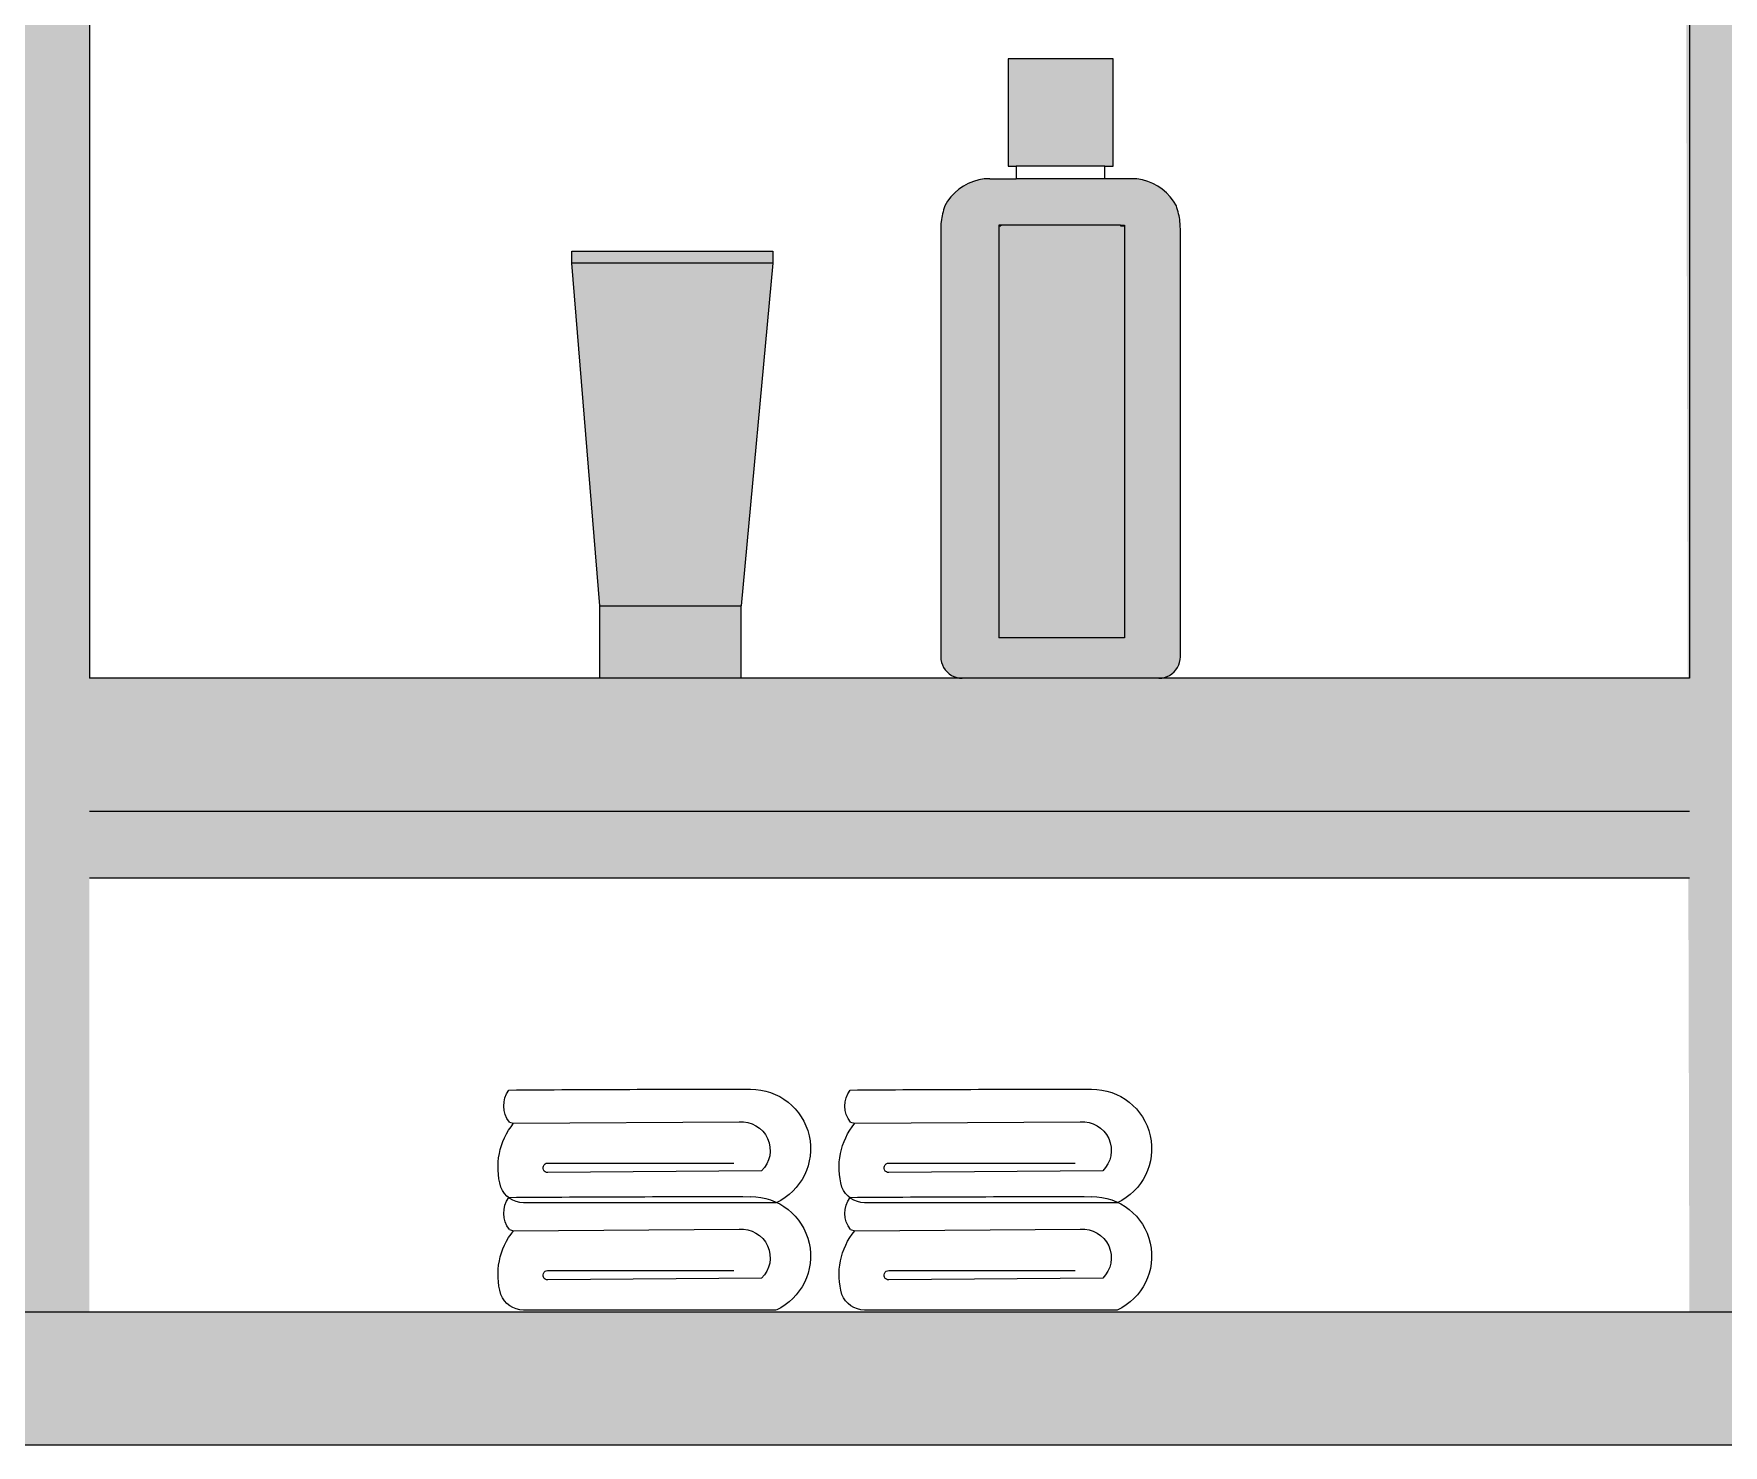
# Model space of a CAD drawing. Header units: inches. Extents: x 213 to 17763, y -4830 to 1802.
# Drawn here: x 7789.5 to 7800.16, y 1070.26 to 1079.17 of the extents above; entities that cross this region are included whole.
import ezdxf

# ---------------------------------------------------------------- set-up
doc = ezdxf.new("R2010")
doc.units = ezdxf.units.IN
doc.header["$MEASUREMENT"] = 0
doc.layers.add('.', color=30, linetype='Continuous')
doc.layers.add('Edges', color=7, linetype='Continuous')
doc.layers.add('OUTLINE', color=7, linetype='Continuous', lineweight=5)

# ---------------------------------------------------------------- blocks, each defined once
blk = doc.blocks.new('sb55')
at = {"layer": 'Edges', "lineweight": 5}
for p, q in [((27.584, -4.268), (27.584, -2.964)), ((27.584, -2.964), (28.861, -2.964)), ((28.861, -2.964), (28.861, -4.268)), ((27.685, -4.268), (27.584, -4.268)), ((27.685, -4.42), (27.685, -4.268)), ((27.685, -4.268), (28.761, -4.268)), ((28.761, -4.268), (28.761, -4.42)), ((28.861, -4.268), (28.761, -4.268)), ((26.987, -4.547), (27.042, -4.509)), ((27.042, -4.509), (27.102, -4.477)), ((27.102, -4.477), (27.164, -4.452)), ((27.164, -4.452), (27.229, -4.434)), ((27.229, -4.434), (27.295, -4.423)), ((27.295, -4.423), (27.362, -4.42)), ((27.362, -4.42), (27.685, -4.42)), ((27.685, -4.42), (28.761, -4.42)), ((29.084, -4.42), (28.761, -4.42)), ((29.084, -4.42), (29.151, -4.423)), ((29.151, -4.423), (29.217, -4.434)), ((29.217, -4.434), (29.282, -4.452)), ((29.282, -4.452), (29.344, -4.477)), ((29.344, -4.477), (29.403, -4.509)), ((29.403, -4.509), (29.459, -4.547)), ((26.815, -4.751), (26.85, -4.693)), ((26.85, -4.693), (26.89, -4.639)), ((26.89, -4.639), (26.936, -4.59)), ((26.936, -4.59), (26.987, -4.547)), ((29.459, -4.547), (29.509, -4.59)), ((29.509, -4.59), (29.555, -4.639)), ((29.555, -4.639), (29.596, -4.693)), ((29.596, -4.693), (29.63, -4.751)), ((26.772, -4.942), (26.775, -4.917)), ((26.775, -4.917), (26.779, -4.893)), ((26.779, -4.893), (26.783, -4.869)), ((26.783, -4.869), (26.788, -4.845)), ((26.788, -4.845), (26.794, -4.821)), ((26.794, -4.821), (26.801, -4.797)), ((26.801, -4.797), (26.808, -4.774)), ((26.808, -4.774), (26.815, -4.751)), ((29.63, -4.751), (29.638, -4.774)), ((29.638, -4.774), (29.645, -4.797)), ((29.645, -4.797), (29.651, -4.821)), ((29.651, -4.821), (29.657, -4.845)), ((29.657, -4.845), (29.662, -4.869)), ((29.662, -4.869), (29.667, -4.893)), ((29.667, -4.893), (29.67, -4.917)), ((29.67, -4.917), (29.673, -4.942)), ((26.767, -5.04), (26.768, -4.991)), ((26.767, -10.23), (26.767, -5.04)), ((26.768, -4.991), (26.77, -4.966)), ((26.77, -4.966), (26.772, -4.942)), ((27.445, -4.985), (27.445, -4.991)), ((27.496, -4.985), (27.445, -4.985)), ((27.495, -4.991), (27.445, -4.991)), ((27.445, -4.991), (27.445, -10)), ((27.496, -4.985), (27.495, -4.991)), ((27.496, -4.985), (28.95, -4.985)), ((28.95, -4.985), (28.975, -4.985)), ((28.95, -4.985), (28.95, -4.991)), ((28.975, -4.991), (28.95, -4.991)), ((28.975, -4.985), (28.975, -4.991)), ((28.975, -4.991), (28.975, -10)), ((29.673, -4.942), (29.676, -4.966)), ((29.676, -4.966), (29.677, -4.991)), ((29.677, -4.991), (29.679, -5.04)), ((29.679, -5.04), (29.679, -10.23)), ((27.445, -10), (28.975, -10)), ((26.769, -10.264), (26.767, -10.23)), ((26.776, -10.298), (26.769, -10.264)), ((29.677, -10.264), (29.67, -10.298)), ((29.679, -10.23), (29.677, -10.264)), ((26.787, -10.33), (26.776, -10.298)), ((26.802, -10.361), (26.787, -10.33)), ((26.821, -10.389), (26.802, -10.361)), ((26.843, -10.415), (26.821, -10.389)), ((26.869, -10.437), (26.843, -10.415)), ((26.897, -10.456), (26.869, -10.437)), ((26.928, -10.471), (26.897, -10.456)), ((26.96, -10.482), (26.928, -10.471)), ((29.518, -10.471), (29.485, -10.482)), ((29.548, -10.456), (29.518, -10.471)), ((29.577, -10.437), (29.548, -10.456)), ((29.602, -10.415), (29.577, -10.437)), ((29.625, -10.389), (29.602, -10.415)), ((29.644, -10.361), (29.625, -10.389)), ((29.659, -10.33), (29.644, -10.361)), ((29.67, -10.298), (29.659, -10.33)), ((26.994, -10.489), (26.96, -10.482)), ((27.028, -10.491), (26.994, -10.489)), ((27.028, -10.491), (29.418, -10.491)), ((29.452, -10.489), (29.418, -10.491)), ((29.485, -10.482), (29.452, -10.489))]:
    blk.add_line(p, q, dxfattribs=at)
blk = doc.blocks.new('sb44')
at = {"layer": 'Edges', "lineweight": 5}
for p, q in [((22.686, -5.3), (22.686, -5.446)), ((25.128, -5.3), (22.686, -5.3)), ((25.128, -5.446), (25.128, -5.3)), ((22.686, -5.446), (25.128, -5.446)), ((22.686, -5.446), (23.071, -9.61)), ((24.789, -9.61), (25.128, -5.446)), ((23.071, -10.491), (23.071, -9.61)), ((24.789, -9.61), (23.071, -9.61)), ((24.789, -10.491), (24.789, -9.61)), ((23.071, -10.491), (24.789, -10.491))]:
    blk.add_line(p, q, dxfattribs=at)
blk = doc.blocks.new('YHT5')
at = {"color": 18, "lineweight": 5, "true_color": 0x000000}
for p, q in [((-1922.294, 589.78), (-1924.936, 589.796)), ((-1922.244, 589.792), (-1922.294, 589.78)), ((-1922.708, 589.313), (-1924.875, 589.313)), ((-1925.199, 589.222), (-1922.695, 589.202)), ((-1925.368, 588.849), (-1922.41, 588.849)), ((-1922.294, 588.522), (-1924.936, 588.538)), ((-1922.244, 588.534), (-1922.294, 588.522)), ((-1922.708, 588.055), (-1924.875, 588.055)), ((-1925.199, 587.964), (-1922.695, 587.945)), ((-1925.368, 587.592), (-1922.41, 587.592))]:
    blk.add_line(p, q, dxfattribs=at)
for centre, radius, start, end in [((-1925.076, 589.482), 0.697, 89.4543, 245.1656), ((-1924.452, 317.753), 272.426, 89.53466, 90.12977), ((-1922.488, 589.984), 0.31, 321.7528, 36.8191), ((-1924.964, 589.462), 0.336, 85.2319, 225.5868), ((-1922.925, 589.265), 0.814, 343.4184, 39.2187), ((-1922.694, 589.258), 0.0559, 269.2533, 104.177), ((-1925.076, 588.224), 0.697, 89.4543, 245.1656), ((-1924.452, 316.495), 272.426, 89.53466, 90.12977), ((-1922.41, 589.134), 0.285, 270, 338.975), ((-1922.488, 588.726), 0.31, 321.7528, 36.8191), ((-1924.964, 588.204), 0.336, 85.2319, 225.5868), ((-1922.925, 588.007), 0.814, 343.4184, 39.2187), ((-1922.694, 588), 0.0559, 269.2533, 104.177), ((-1922.41, 587.877), 0.285, 270, 338.975)]:
    blk.add_arc(centre, radius, start, end, dxfattribs=at)

msp = doc.modelspace()

# ---------------------------------------------------------------- hatches: boundary and pattern name
at = {"layer": '.', "lineweight": 5, "true_color": 0xd5ba98}
h = msp.add_hatch(color=9, dxfattribs=at)
h.dxf.hatch_style = 1
h.paths.add_polyline_path([(7809.901, 1085.439), (7809.021, 1085.439), (7809.021, 1071.098), (7809.358, 1071.098), (7809.901, 1071.098)])
h.paths.add_polyline_path([(7789.852, 1085.439), (7789.01, 1085.439), (7789.01, 1071.098), (7789.852, 1071.098)])
h = msp.add_hatch(color=9, dxfattribs=at)
h.dxf.hatch_style = 1
h.paths.add_polyline_path([(7800.756, 1085.439), (7799.915, 1085.439), (7799.951, 1071.098), (7800.793, 1071.098)])
at = {"layer": '.', "lineweight": 5, "true_color": 0xd5ba98, "transparency": 33554687}
h = msp.add_hatch(color=9, dxfattribs=at)
h.dxf.hatch_style = 1
h.paths.add_polyline_path([(7789.852, 1075.098), (7799.951, 1075.098), (7799.951, 1074.256), (7789.852, 1074.256)])
at = {"layer": '.', "lineweight": 5, "transparency": 33554687}
h = msp.add_hatch(color=6, dxfattribs=at)
h.dxf.hatch_style = 1
h.paths.add_polyline_path([(7789.852, 1074.256), (7799.951, 1074.256), (7799.951, 1073.835), (7789.852, 1073.835)])
at = {"layer": '.', "lineweight": 5, "true_color": 0xd5ba98}
h = msp.add_hatch(color=9, dxfattribs=at)
h.dxf.hatch_style = 1
h.paths.add_polyline_path([(7809.901, 1071.098), (7779.901, 1071.098), (7779.901, 1070.256), (7789.01, 1070.256), (7809.358, 1070.256), (7809.901, 1070.256)])
at = {"layer": 'OUTLINE', "lineweight": 5, "true_color": 0xada589}
h = msp.add_hatch(color=253, dxfattribs=at)
h.dxf.hatch_style = 1
h.paths.add_polyline_path([(7795.651, 1079.007), (7796.314, 1079.007), (7796.314, 1078.33), (7796.261, 1078.33), (7795.703, 1078.33), (7795.651, 1078.33)])
h = msp.add_hatch(color=253, dxfattribs=at)
h.dxf.hatch_style = 1
h.paths.add_polyline_path([(7795.269, 1078.109), (7795.29, 1078.137), (7795.314, 1078.162), (7795.34, 1078.185), (7795.369, 1078.205), (7795.4, 1078.221), (7795.432, 1078.234), (7795.466, 1078.243), (7795.5, 1078.249), (7795.535, 1078.251), (7795.703, 1078.251), (7796.261, 1078.251), (7796.429, 1078.251), (7796.464, 1078.249), (7796.498, 1078.243), (7796.532, 1078.234), (7796.564, 1078.221), (7796.595, 1078.205), (7796.624, 1078.185), (7796.65, 1078.162), (7796.674, 1078.137), (7796.695, 1078.109), (7796.713, 1078.079), (7796.717, 1078.067), (7796.721, 1078.055), (7796.724, 1078.043), (7796.727, 1078.03), (7796.73, 1078.018), (7796.732, 1078.005), (7796.734, 1077.993), (7796.736, 1077.98), (7796.737, 1077.967), (7796.738, 1077.954), (7796.738, 1077.929), (7796.738, 1075.233), (7796.737, 1075.216), (7796.734, 1075.198), (7796.728, 1075.182), (7796.72, 1075.166), (7796.71, 1075.151), (7796.699, 1075.138), (7796.685, 1075.126), (7796.671, 1075.116), (7796.655, 1075.108), (7796.638, 1075.102), (7796.62, 1075.099), (7796.603, 1075.098), (7795.362, 1075.098), (7795.344, 1075.099), (7795.327, 1075.102), (7795.31, 1075.108), (7795.294, 1075.116), (7795.279, 1075.126), (7795.266, 1075.138), (7795.254, 1075.151), (7795.244, 1075.166), (7795.236, 1075.182), (7795.231, 1075.198), (7795.227, 1075.216), (7795.226, 1075.233), (7795.226, 1077.929), (7795.227, 1077.954), (7795.228, 1077.967), (7795.229, 1077.98), (7795.23, 1077.993), (7795.232, 1078.005), (7795.235, 1078.018), (7795.237, 1078.03), (7795.24, 1078.043), (7795.244, 1078.055), (7795.247, 1078.067), (7795.251, 1078.079)])
h.paths.add_polyline_path([(7795.605, 1077.957), (7795.592, 1077.957), (7795.592, 1075.353), (7796.386, 1075.353), (7796.386, 1077.954), (7796.386, 1077.957), (7796.36, 1077.957)], flags=16)
at = {"layer": 'OUTLINE', "lineweight": 5, "true_color": 0x7e6e76}
h = msp.add_hatch(color=8, dxfattribs=at)
h.dxf.hatch_style = 1
h.paths.add_polyline_path([(7795.592, 1077.954), (7795.604, 1077.954), (7796.36, 1077.957), (7796.36, 1077.954), (7796.386, 1077.954), (7796.386, 1075.353), (7795.592, 1075.353)])
at = {"layer": 'OUTLINE', "lineweight": 5, "true_color": 0x774733}
h = msp.add_hatch(color=17, dxfattribs=at)
h.dxf.hatch_style = 1
h.paths.add_polyline_path([(7792.897, 1077.794), (7794.166, 1077.794), (7794.166, 1077.718), (7792.897, 1077.718)])
h.paths.add_polyline_path([(7793.074, 1075.556), (7793.966, 1075.556), (7793.966, 1075.098), (7793.074, 1075.098)])
at = {"layer": 'OUTLINE', "lineweight": 5, "true_color": 0x967353}
h = msp.add_hatch(color=35, dxfattribs=at)
h.dxf.hatch_style = 1
h.paths.add_polyline_path([(7792.897, 1077.718), (7794.166, 1077.718), (7793.966, 1075.556), (7793.074, 1075.556)])

# ---------------------------------------------------------------- linework, layer by layer
at = {"color": 18, "lineweight": 5, "true_color": 0x000000}
for p, q in [((7789.852, 1085.439), (7789.852, 1075.098)), ((7799.951, 1085.439), (7799.951, 1075.098)), ((7799.951, 1075.098), (7789.852, 1075.098)), ((7799.951, 1074.256), (7789.852, 1074.256)), ((7799.951, 1073.835), (7789.852, 1073.835))]:
    msp.add_line(p, q, dxfattribs=at)
at = {"lineweight": 5}
for p, q in [((7779.901, 1071.098), (7809.901, 1071.098)), ((7809.901, 1070.256), (7779.901, 1070.256))]:
    msp.add_line(p, q, dxfattribs=at)
at = {"color": 18, "lineweight": 5, "true_color": 0x000000}
msp.add_lwpolyline([(7799.951, 1075.098), (7789.852, 1075.098)], dxfattribs=at)

# ---------------------------------------------------------------- block references
at = {"layer": 'OUTLINE', "lineweight": 5}
for name, p, xscale, yscale, zscale in [('sb55', (7810.639, 1080.546), -0.5193418956975653, 0.5193418956975653, 0.5193418956975653), ('sb44', (7805.947, 1080.546), -0.5193418956975653, 0.5193418956975653, 0.5193418956975653), ('YHT5', (6756.906, 754.548), -0.5387435217517774, 0.5387435217517774, 0.5387435217517774), ('YHT5', (6759.059, 754.548), -0.5387435217517774, 0.5387435217517774, 0.5387435217517774)]:
    msp.add_blockref(name, p, dxfattribs=dict(at, xscale=xscale, yscale=yscale, zscale=zscale))

doc.saveas('drawing.dxf')
